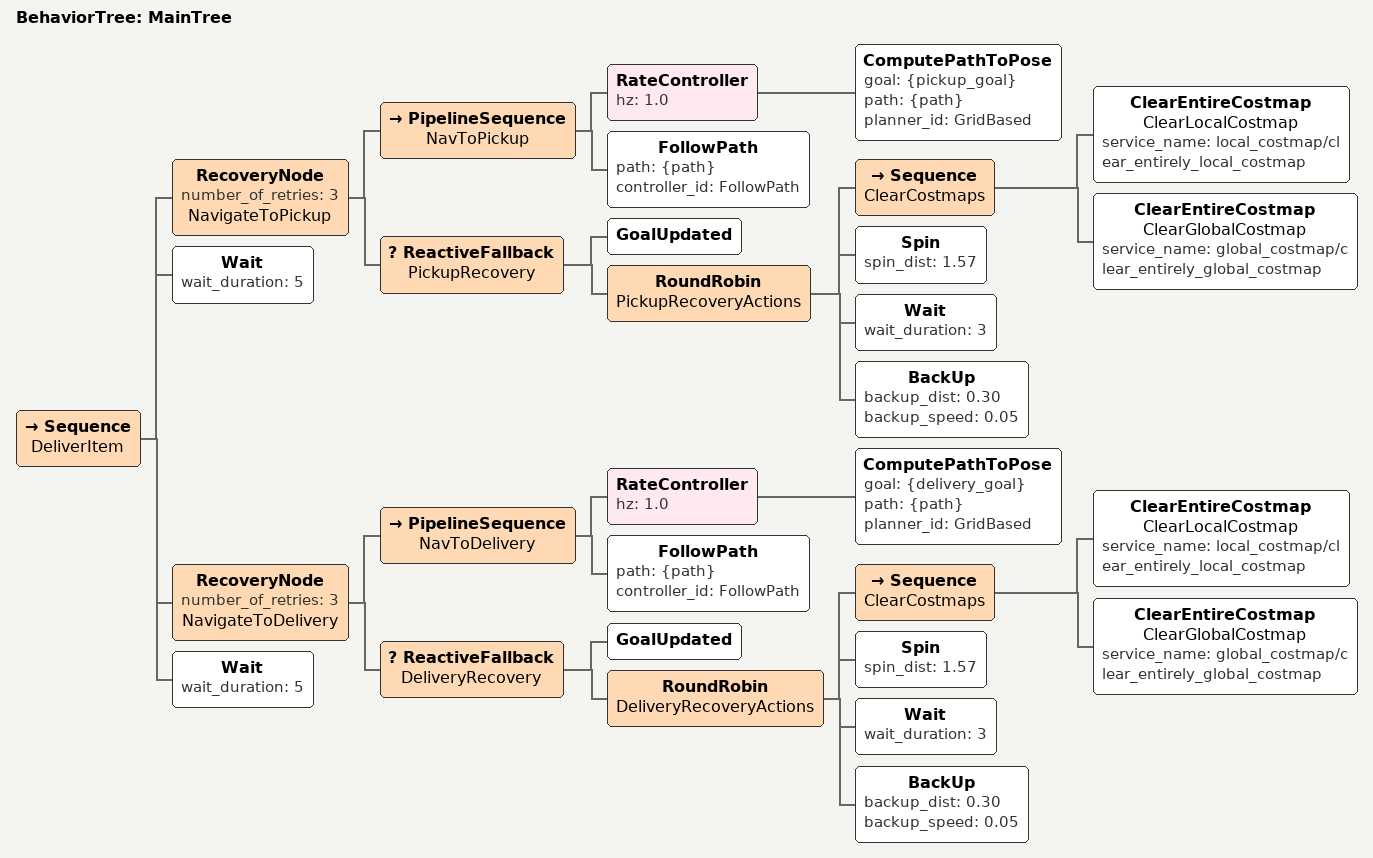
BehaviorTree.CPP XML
<root main_tree_to_execute="MainTree">
  <BehaviorTree ID="MainTree">
    <Sequence name="DeliverItem">

      <!-- Phase 1: Navigate to pickup location -->
      <RecoveryNode number_of_retries="3" name="NavigateToPickup">
        <PipelineSequence name="NavToPickup">
          <RateController hz="1.0">
            <ComputePathToPose goal="{pickup_goal}" path="{path}" planner_id="GridBased"/>
          </RateController>
          <FollowPath path="{path}" controller_id="FollowPath"/>
        </PipelineSequence>
        <ReactiveFallback name="PickupRecovery">
          <GoalUpdated/>
          <RoundRobin name="PickupRecoveryActions">
            <Sequence name="ClearCostmaps">
              <ClearEntireCostmap name="ClearLocalCostmap" service_name="local_costmap/clear_entirely_local_costmap"/>
              <ClearEntireCostmap name="ClearGlobalCostmap" service_name="global_costmap/clear_entirely_global_costmap"/>
            </Sequence>
            <Spin spin_dist="1.57"/>
            <Wait wait_duration="3"/>
            <BackUp backup_dist="0.30" backup_speed="0.05"/>
          </RoundRobin>
        </ReactiveFallback>
      </RecoveryNode>

      <!-- Phase 2: Wait at pickup for loading -->
      <Wait wait_duration="5"/>

      <!-- Phase 3: Navigate to delivery location -->
      <RecoveryNode number_of_retries="3" name="NavigateToDelivery">
        <PipelineSequence name="NavToDelivery">
          <RateController hz="1.0">
            <ComputePathToPose goal="{delivery_goal}" path="{path}" planner_id="GridBased"/>
          </RateController>
          <FollowPath path="{path}" controller_id="FollowPath"/>
        </PipelineSequence>
        <ReactiveFallback name="DeliveryRecovery">
          <GoalUpdated/>
          <RoundRobin name="DeliveryRecoveryActions">
            <Sequence name="ClearCostmaps">
              <ClearEntireCostmap name="ClearLocalCostmap" service_name="local_costmap/clear_entirely_local_costmap"/>
              <ClearEntireCostmap name="ClearGlobalCostmap" service_name="global_costmap/clear_entirely_global_costmap"/>
            </Sequence>
            <Spin spin_dist="1.57"/>
            <Wait wait_duration="3"/>
            <BackUp backup_dist="0.30" backup_speed="0.05"/>
          </RoundRobin>
        </ReactiveFallback>
      </RecoveryNode>

      <!-- Phase 4: Wait at delivery for unloading -->
      <Wait wait_duration="5"/>

    </Sequence>
  </BehaviorTree>
</root>
